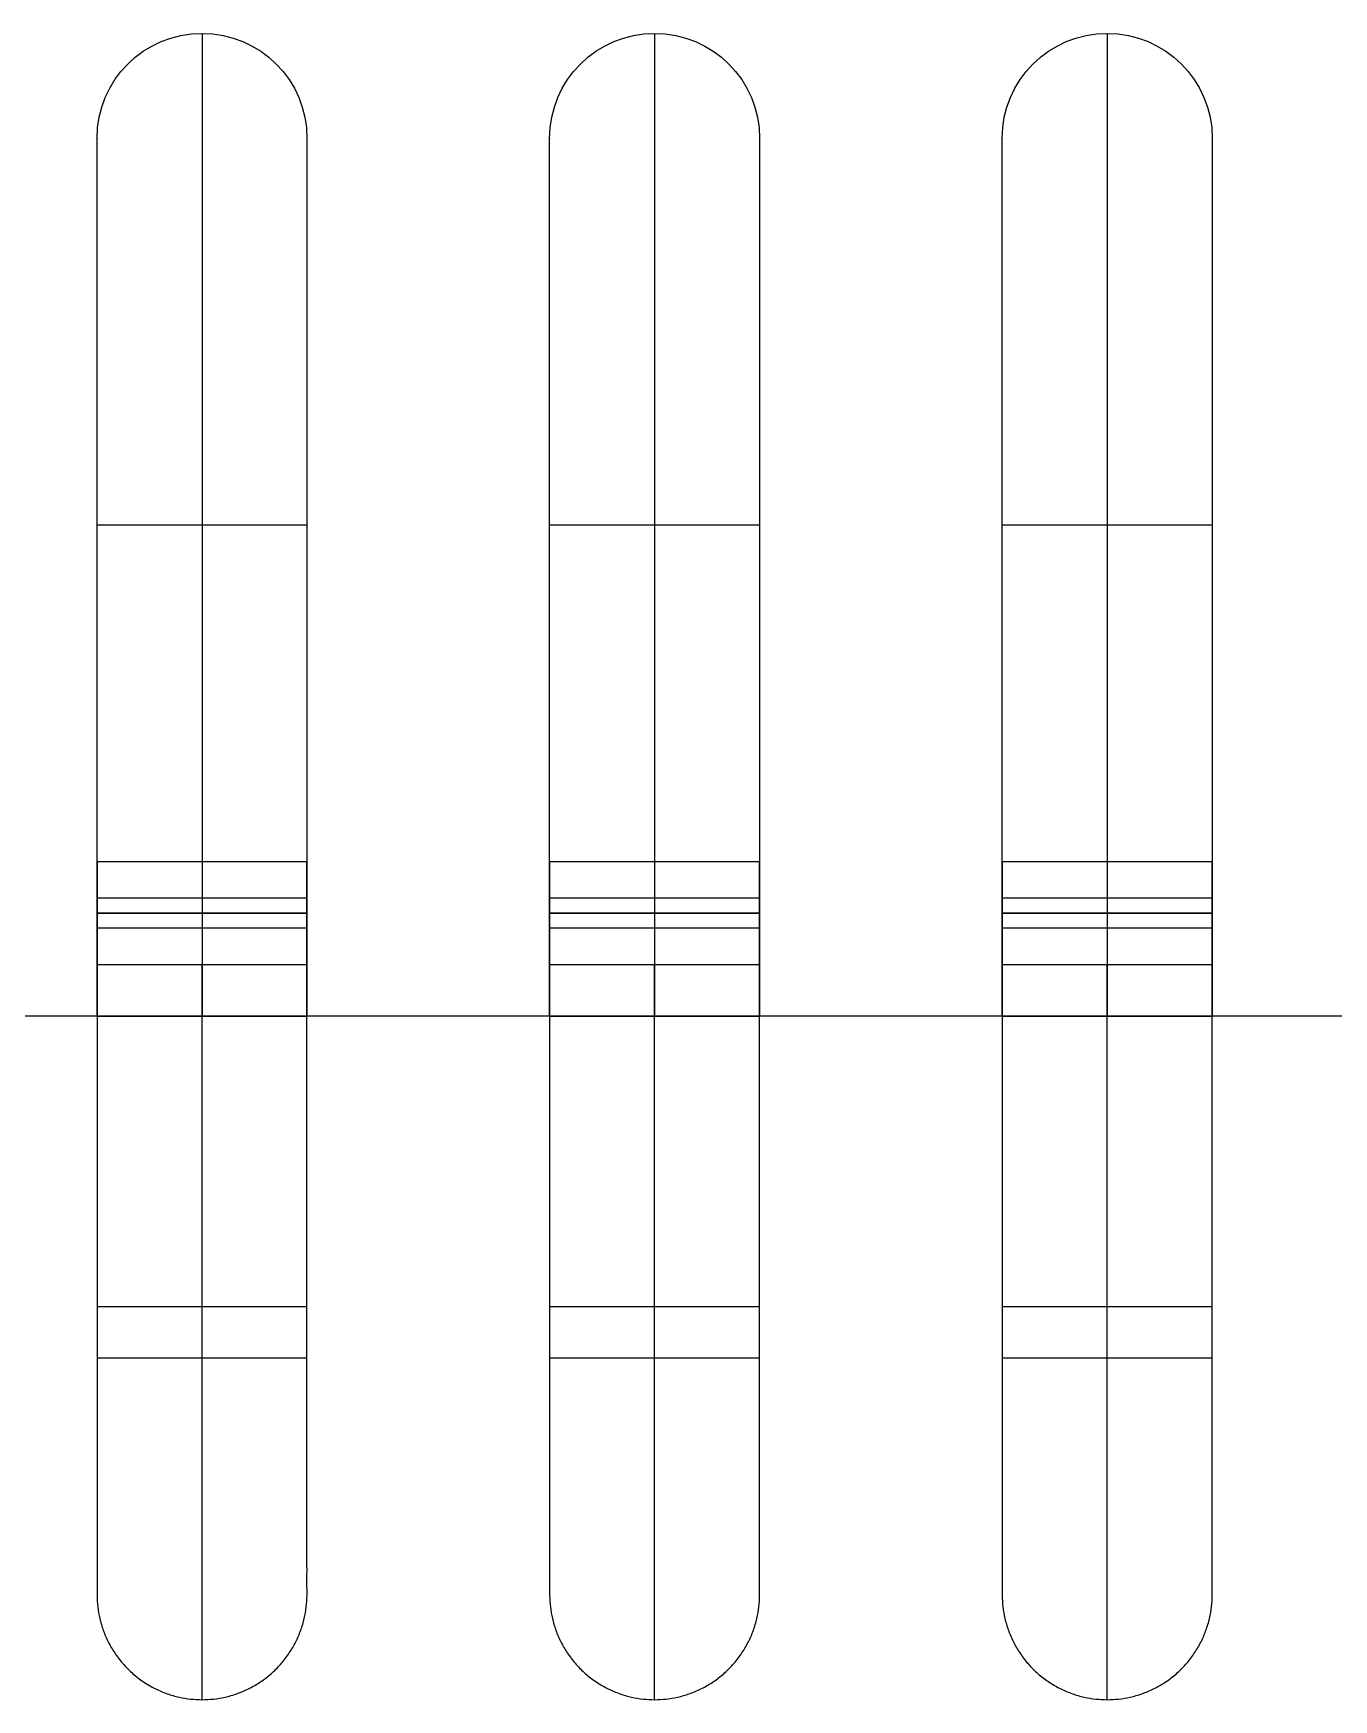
# Model space of a CAD drawing. Header units: millimetres. Extents: x 1.2 to 41.2, y 0.2 to 23.9.
# Drawn here: x 27.782 to 29.048, y 14.368 to 15.989 of the extents above; entities that cross this region are included whole.
import ezdxf

# ---------------------------------------------------------------- set-up
doc = ezdxf.new("R2010")
doc.units = ezdxf.units.MM
doc.layers.add('图层04', color=96, linetype='Continuous', true_color=0x007f00)
doc.layers.add('默认', color=18, linetype='Continuous', true_color=0x000000)

msp = doc.modelspace()

# ---------------------------------------------------------------- linework, layer by layer
at = {"layer": '图层04'}
for points in [[(34.086, 15.0327, 1.6431), (30.586, 15.0327, 1.6431), (27.086, 15.0327, 1.6431)], [(34.086, 15.0327, 2.0472), (30.586, 15.0327, 2.0472), (27.086, 15.0327, 2.0472)], [(34.086, 15.0327, 1.8451), (30.586, 15.0327, 1.8451), (27.086, 15.0327, 1.8451)]]:
    msp.add_open_spline(points, degree=2, dxfattribs=at)
at = {"layer": '默认'}
for p, q in [((27.8444, 15.1328, 1.6504), (27.8444, 15.0327, 1.6504)), ((27.8444, 15.0327, 2.0972), (27.8444, 15.1327, 2.0972)), ((28.0487, 15.0327, 1.6504), (28.0487, 15.1328, 1.6504)), ((28.0487, 15.1327, 2.0972), (28.0487, 15.0327, 2.0972)), ((28.2848, 15.1328, 1.6504), (28.2848, 15.0327, 1.6504)), ((28.2848, 15.0327, 2.0972), (28.2848, 15.1327, 2.0972)), ((28.4891, 15.0327, 1.6504), (28.4891, 15.1328, 1.6504)), ((28.4891, 15.1327, 2.0972), (28.4891, 15.0327, 2.0972)), ((28.7251, 15.1328, 1.6504), (28.7251, 15.0327, 1.6504)), ((28.7251, 15.0327, 2.0972), (28.7251, 15.1327, 2.0972)), ((28.9295, 15.0327, 1.6504), (28.9295, 15.1328, 1.6504)), ((28.9295, 15.1327, 2.0972), (28.9295, 15.0327, 2.0972)), ((27.8444, 15.0828, 1.6004), (27.8444, 15.0827, 1.7004)), ((27.8444, 15.0827, 2.1472), (27.8444, 15.0827, 2.0472)), ((28.0487, 15.0828, 1.7004), (28.0487, 15.0828, 1.6004)), ((28.0487, 15.0827, 2.0472), (28.0487, 15.0827, 2.1472)), ((28.2848, 15.0828, 1.6004), (28.2848, 15.0827, 1.7004)), ((28.2848, 15.0827, 2.1472), (28.2848, 15.0827, 2.0472)), ((28.4891, 15.0828, 1.7004), (28.4891, 15.0828, 1.6004)), ((28.4891, 15.0827, 2.0472), (28.4891, 15.0827, 2.1472)), ((28.7251, 15.0828, 1.6004), (28.7251, 15.0827, 1.7004)), ((28.7251, 15.0827, 2.1472), (28.7251, 15.0827, 2.0472)), ((28.9295, 15.0828, 1.7004), (28.9295, 15.0828, 1.6004)), ((28.9295, 15.0827, 2.0472), (28.9295, 15.0827, 2.1472))]:
    msp.add_line(p, q, dxfattribs=at)
at = {"layer": '默认', "extrusion": (-9.4928e-10, 0.000220476, -1)}
for points in [[(27.8444, 15.1328, 1.6004), (27.8444, 15.384, 1.6004), (27.8444, 15.6352, 1.6005), (27.8444, 15.8865, 1.6005), (27.8444, 15.9429, 1.6006), (27.8901, 15.9886, 1.6006), (27.9466, 15.9886, 1.6006), (28.003, 15.9886, 1.6006), (28.0487, 15.9429, 1.6006), (28.0487, 15.8865, 1.6005), (28.0487, 15.6352, 1.6005), (28.0487, 15.384, 1.6004), (28.0487, 15.1328, 1.6004)], [(28.2848, 15.1328, 1.6004), (28.2848, 15.384, 1.6004), (28.2848, 15.6352, 1.6005), (28.2848, 15.8865, 1.6005), (28.2848, 15.9429, 1.6006), (28.3305, 15.9886, 1.6006), (28.3869, 15.9886, 1.6006), (28.4434, 15.9886, 1.6006), (28.4891, 15.9429, 1.6006), (28.4891, 15.8865, 1.6005), (28.4891, 15.6352, 1.6005), (28.4891, 15.384, 1.6004), (28.4891, 15.1328, 1.6004)], [(28.7251, 15.1328, 1.6004), (28.7251, 15.384, 1.6004), (28.7251, 15.6352, 1.6005), (28.7251, 15.8865, 1.6005), (28.7251, 15.9429, 1.6006), (28.7709, 15.9886, 1.6006), (28.8273, 15.9886, 1.6006), (28.8837, 15.9886, 1.6006), (28.9295, 15.9429, 1.6006), (28.9295, 15.8865, 1.6005), (28.9295, 15.6352, 1.6005), (28.9295, 15.384, 1.6004), (28.9295, 15.1328, 1.6004)]]:
    msp.add_open_spline(points, degree=3, knots=[0.100022, 0.100022, 0.100022, 0.100022, 0.853706, 0.853706, 0.853706, 1.031249, 1.031249, 1.031249, 1.208793, 1.208793, 1.208793, 1.962477, 1.962477, 1.962477, 1.962477], dxfattribs=at)
at = {"layer": '默认', "extrusion": (-2.18096e-15, 0.000220476, -1)}
for points in [[(27.8444, 15.1828, 1.7004), (27.8444, 15.4173, 1.7004), (27.8444, 15.6519, 1.7005), (27.8444, 15.8864, 1.7005), (27.8444, 15.9429, 1.7006), (27.8901, 15.9886, 1.7006), (27.9466, 15.9886, 1.7006), (28.003, 15.9886, 1.7006), (28.0487, 15.9429, 1.7006), (28.0487, 15.8864, 1.7005), (28.0487, 15.6519, 1.7005), (28.0487, 15.4173, 1.7004), (28.0487, 15.1828, 1.7004)], [(28.2848, 15.1828, 1.7004), (28.2848, 15.4173, 1.7004), (28.2848, 15.6519, 1.7005), (28.2848, 15.8864, 1.7005), (28.2848, 15.9429, 1.7006), (28.3305, 15.9886, 1.7006), (28.3869, 15.9886, 1.7006), (28.4434, 15.9886, 1.7006), (28.4891, 15.9429, 1.7006), (28.4891, 15.8864, 1.7005), (28.4891, 15.6519, 1.7005), (28.4891, 15.4173, 1.7004), (28.4891, 15.1828, 1.7004)], [(28.7251, 15.1828, 1.7004), (28.7251, 15.4173, 1.7004), (28.7251, 15.6519, 1.7005), (28.7251, 15.8864, 1.7005), (28.7251, 15.9429, 1.7006), (28.7709, 15.9886, 1.7006), (28.8273, 15.9886, 1.7006), (28.8837, 15.9886, 1.7006), (28.9295, 15.9429, 1.7006), (28.9295, 15.8864, 1.7005), (28.9295, 15.6519, 1.7005), (28.9295, 15.4173, 1.7004), (28.9295, 15.1828, 1.7004)]]:
    msp.add_open_spline(points, degree=3, knots=[0.150033, 0.150033, 0.150033, 0.150033, 0.853706, 0.853706, 0.853706, 1.031249, 1.031249, 1.031249, 1.208793, 1.208793, 1.208793, 1.912466, 1.912466, 1.912466, 1.912466], dxfattribs=at)
at = {"layer": '默认', "extrusion": (-4.74639e-10, 0.000220476, -1)}
for points in [[(27.8444, 15.1328, 1.6504), (27.8444, 15.384, 1.6504), (27.8444, 15.6352, 1.6505), (27.8444, 15.8864, 1.6505), (27.8444, 15.9429, 1.6506), (27.8901, 15.9886, 1.6506), (27.9466, 15.9886, 1.6506), (28.003, 15.9886, 1.6506), (28.0487, 15.9429, 1.6506), (28.0487, 15.8864, 1.6505), (28.0487, 15.6352, 1.6505), (28.0487, 15.384, 1.6504), (28.0487, 15.1328, 1.6504)], [(28.2848, 15.1328, 1.6504), (28.2848, 15.384, 1.6504), (28.2848, 15.6352, 1.6505), (28.2848, 15.8864, 1.6505), (28.2848, 15.9429, 1.6506), (28.3305, 15.9886, 1.6506), (28.3869, 15.9886, 1.6506), (28.4434, 15.9886, 1.6506), (28.4891, 15.9429, 1.6506), (28.4891, 15.8864, 1.6505), (28.4891, 15.6352, 1.6505), (28.4891, 15.384, 1.6504), (28.4891, 15.1328, 1.6504)], [(28.7251, 15.1328, 1.6504), (28.7251, 15.384, 1.6504), (28.7251, 15.6352, 1.6505), (28.7251, 15.8864, 1.6505), (28.7251, 15.9429, 1.6506), (28.7709, 15.9886, 1.6506), (28.8273, 15.9886, 1.6506), (28.8837, 15.9886, 1.6506), (28.9295, 15.9429, 1.6506), (28.9295, 15.8864, 1.6505), (28.9295, 15.6352, 1.6505), (28.9295, 15.384, 1.6504), (28.9295, 15.1328, 1.6504)]]:
    msp.add_open_spline(points, degree=3, knots=[0.100022, 0.100022, 0.100022, 0.100022, 0.853706, 0.853706, 0.853706, 1.031249, 1.031249, 1.031249, 1.208793, 1.208793, 1.208793, 1.962477, 1.962477, 1.962477, 1.962477], dxfattribs=at)
at = {"layer": '默认'}
for points, degree in [([(27.9466, 15.9886, 1.6006), (27.9466, 15.5107, 1.6005), (27.9466, 15.0327, 1.6004)], 2), ([(27.9466, 15.9886, 1.7006), (27.9466, 15.5857, 1.7005), (27.9466, 15.1828, 1.7004)], 2), ([(27.9466, 15.9886, 1.6006), (27.9466, 15.9886, 1.6506), (27.9466, 15.9886, 1.7006)], 2), ([(28.3869, 15.9886, 1.6006), (28.3869, 15.5107, 1.6005), (28.3869, 15.0327, 1.6004)], 2), ([(28.3869, 15.9886, 1.7006), (28.3869, 15.5857, 1.7005), (28.3869, 15.1828, 1.7004)], 2), ([(28.3869, 15.9886, 1.6006), (28.3869, 15.9886, 1.6506), (28.3869, 15.9886, 1.7006)], 2), ([(28.8273, 15.9886, 1.6006), (28.8273, 15.5107, 1.6005), (28.8273, 15.0327, 1.6004)], 2), ([(28.8273, 15.9886, 1.7006), (28.8273, 15.5857, 1.7005), (28.8273, 15.1828, 1.7004)], 2), ([(28.8273, 15.9886, 1.6006), (28.8273, 15.9886, 1.6506), (28.8273, 15.9886, 1.7006)], 2), ([(27.8444, 15.8865, 1.6005), (27.8444, 15.8864, 1.6505), (27.8444, 15.8864, 1.7005)], 2), ([(28.0487, 15.8865, 1.6005), (28.0487, 15.8864, 1.6505), (28.0487, 15.8864, 1.7005)], 2), ([(28.2848, 15.8865, 1.6005), (28.2848, 15.8864, 1.6505), (28.2848, 15.8864, 1.7005)], 2), ([(28.4891, 15.8865, 1.6005), (28.4891, 15.8864, 1.6505), (28.4891, 15.8864, 1.7005)], 2), ([(28.7251, 15.8865, 1.6005), (28.7251, 15.8864, 1.6505), (28.7251, 15.8864, 1.7005)], 2), ([(28.9295, 15.8865, 1.6005), (28.9295, 15.8864, 1.6505), (28.9295, 15.8864, 1.7005)], 2), ([(27.8444, 15.5107, 1.6005), (27.9466, 15.5107, 1.6005), (28.0487, 15.5107, 1.6005)], 2), ([(27.8444, 15.5107, 1.7005), (27.9466, 15.5107, 1.7005), (28.0487, 15.5107, 1.7005)], 2), ([(28.2848, 15.5107, 1.6005), (28.3869, 15.5107, 1.6005), (28.4891, 15.5107, 1.6005)], 2), ([(28.2848, 15.5107, 1.7005), (28.3869, 15.5107, 1.7005), (28.4891, 15.5107, 1.7005)], 2), ([(28.7251, 15.5107, 1.6005), (28.8273, 15.5107, 1.6005), (28.9295, 15.5107, 1.6005)], 2), ([(28.7251, 15.5107, 1.7005), (28.8273, 15.5107, 1.7005), (28.9295, 15.5107, 1.7005)], 2), ([(27.8444, 15.1327, 1.7004), (27.8444, 15.1494, 1.7004), (27.8444, 15.1661, 1.7004), (27.8444, 15.1828, 1.7004)], 3), ([(28.0487, 15.1828, 1.7004), (27.9466, 15.1828, 1.7004), (27.8444, 15.1828, 1.7004)], 2), ([(28.0487, 15.1828, 1.7004), (28.0487, 15.1661, 1.7004), (28.0487, 15.1494, 1.7004), (28.0487, 15.1327, 1.7004)], 3), ([(28.2848, 15.1327, 1.7004), (28.2848, 15.1494, 1.7004), (28.2848, 15.1661, 1.7004), (28.2848, 15.1828, 1.7004)], 3), ([(28.4891, 15.1828, 1.7004), (28.3869, 15.1828, 1.7004), (28.2848, 15.1828, 1.7004)], 2), ([(28.4891, 15.1828, 1.7004), (28.4891, 15.1661, 1.7004), (28.4891, 15.1494, 1.7004), (28.4891, 15.1327, 1.7004)], 3), ([(28.7251, 15.1327, 1.7004), (28.7251, 15.1494, 1.7004), (28.7251, 15.1661, 1.7004), (28.7251, 15.1828, 1.7004)], 3), ([(28.9295, 15.1828, 1.7004), (28.8273, 15.1828, 1.7004), (28.7251, 15.1828, 1.7004)], 2), ([(28.9295, 15.1828, 1.7004), (28.9295, 15.1661, 1.7004), (28.9295, 15.1494, 1.7004), (28.9295, 15.1327, 1.7004)], 3), ([(28.0487, 15.1474, 1.715), (27.9466, 15.1474, 1.715), (27.8444, 15.1474, 1.715)], 2), ([(28.4891, 15.1474, 1.715), (28.3869, 15.1474, 1.715), (28.2848, 15.1474, 1.715)], 2), ([(28.9295, 15.1474, 1.715), (28.8273, 15.1474, 1.715), (28.7251, 15.1474, 1.715)], 2), ([(27.8444, 15.0327, 1.6004), (27.8444, 15.0661, 1.6004), (27.8444, 15.0994, 1.6004), (27.8444, 15.1328, 1.6004)], 3), ([(27.8444, 15.1327, 1.7004), (27.8444, 15.1328, 1.6504), (27.8444, 15.1328, 1.6004)], 2), ([(27.8444, 15.1327, 2.0472), (27.8444, 15.1327, 2.0722), (27.8444, 15.1327, 2.0972)], 2), ([(27.8444, 15.1327, 1.7004), (27.8444, 15.1327, 1.7254), (27.8444, 15.1327, 1.7504)], 2), ([(27.8444, 15.0327, 2.0472), (27.8444, 15.0827, 2.0472), (27.8444, 15.1327, 2.0472)], 2), ([(27.8444, 15.1327, 1.7004), (27.8444, 15.0827, 1.7004), (27.8444, 15.0327, 1.7004)], 2), ([(28.0487, 15.1327, 2.0972), (27.9466, 15.1327, 2.0972), (27.8444, 15.1327, 2.0972)], 2), ([(28.0487, 15.1327, 1.7504), (27.9466, 15.1327, 1.7504), (27.8444, 15.1327, 1.7504)], 2), ([(27.8444, 15.1327, 1.7504), (27.8444, 15.1327, 1.8988), (27.8444, 15.1327, 2.0472)], 2), ([(27.8444, 15.0327, 1.8738), (27.8444, 15.0827, 1.8738), (27.8444, 15.1327, 1.8738)], 2), ([(27.8444, 15.1327, 1.8738), (27.9466, 15.1327, 1.8738), (28.0487, 15.1327, 1.8738)], 2), ([(27.9466, 15.1327, 2.0972), (27.9466, 15.1327, 1.9238), (27.9466, 15.1327, 1.7504)], 2), ([(28.0487, 15.1328, 1.6004), (28.0487, 15.1328, 1.6504), (28.0487, 15.1327, 1.7004)], 2), ([(28.0487, 15.1328, 1.6004), (28.0487, 15.0994, 1.6004), (28.0487, 15.0661, 1.6004), (28.0487, 15.0327, 1.6004)], 3), ([(28.0487, 15.1327, 2.0472), (28.0487, 15.1327, 1.8988), (28.0487, 15.1327, 1.7504)], 2), ([(28.0487, 15.0327, 1.7004), (28.0487, 15.0827, 1.7004), (28.0487, 15.1327, 1.7004)], 2), ([(28.0487, 15.1327, 2.0472), (28.0487, 15.0827, 2.0472), (28.0487, 15.0327, 2.0472)], 2), ([(28.0487, 15.1327, 2.0972), (28.0487, 15.1327, 2.0722), (28.0487, 15.1327, 2.0472)], 2), ([(28.0487, 15.1327, 1.7504), (28.0487, 15.1327, 1.7254), (28.0487, 15.1327, 1.7004)], 2), ([(28.0487, 15.0327, 1.8738), (28.0487, 15.0827, 1.8738), (28.0487, 15.1327, 1.8738)], 2), ([(28.2848, 15.0327, 1.6004), (28.2848, 15.0661, 1.6004), (28.2848, 15.0994, 1.6004), (28.2848, 15.1328, 1.6004)], 3), ([(28.2848, 15.1327, 1.7004), (28.2848, 15.1328, 1.6504), (28.2848, 15.1328, 1.6004)], 2), ([(28.2848, 15.1327, 2.0472), (28.2848, 15.1327, 2.0722), (28.2848, 15.1327, 2.0972)], 2), ([(28.2848, 15.1327, 1.7004), (28.2848, 15.1327, 1.7254), (28.2848, 15.1327, 1.7504)], 2), ([(28.2848, 15.0327, 2.0472), (28.2848, 15.0827, 2.0472), (28.2848, 15.1327, 2.0472)], 2), ([(28.2848, 15.1327, 1.7004), (28.2848, 15.0827, 1.7004), (28.2848, 15.0327, 1.7004)], 2), ([(28.4891, 15.1327, 2.0972), (28.3869, 15.1327, 2.0972), (28.2848, 15.1327, 2.0972)], 2), ([(28.4891, 15.1327, 1.7504), (28.3869, 15.1327, 1.7504), (28.2848, 15.1327, 1.7504)], 2), ([(28.2848, 15.1327, 1.7504), (28.2848, 15.1327, 1.8988), (28.2848, 15.1327, 2.0472)], 2), ([(28.2848, 15.0327, 1.8738), (28.2848, 15.0827, 1.8738), (28.2848, 15.1327, 1.8738)], 2), ([(28.2848, 15.1327, 1.8738), (28.3869, 15.1327, 1.8738), (28.4891, 15.1327, 1.8738)], 2), ([(28.3869, 15.1327, 2.0972), (28.3869, 15.1327, 1.9238), (28.3869, 15.1327, 1.7504)], 2), ([(28.4891, 15.1328, 1.6004), (28.4891, 15.1328, 1.6504), (28.4891, 15.1327, 1.7004)], 2), ([(28.4891, 15.1328, 1.6004), (28.4891, 15.0994, 1.6004), (28.4891, 15.0661, 1.6004), (28.4891, 15.0327, 1.6004)], 3), ([(28.4891, 15.1327, 2.0472), (28.4891, 15.1327, 1.8988), (28.4891, 15.1327, 1.7504)], 2), ([(28.4891, 15.0327, 1.7004), (28.4891, 15.0827, 1.7004), (28.4891, 15.1327, 1.7004)], 2), ([(28.4891, 15.1327, 2.0472), (28.4891, 15.0827, 2.0472), (28.4891, 15.0327, 2.0472)], 2), ([(28.4891, 15.1327, 2.0972), (28.4891, 15.1327, 2.0722), (28.4891, 15.1327, 2.0472)], 2), ([(28.4891, 15.1327, 1.7504), (28.4891, 15.1327, 1.7254), (28.4891, 15.1327, 1.7004)], 2), ([(28.4891, 15.0327, 1.8738), (28.4891, 15.0827, 1.8738), (28.4891, 15.1327, 1.8738)], 2), ([(28.7251, 15.0327, 1.6004), (28.7251, 15.0661, 1.6004), (28.7251, 15.0994, 1.6004), (28.7251, 15.1328, 1.6004)], 3), ([(28.7251, 15.1327, 1.7004), (28.7251, 15.1328, 1.6504), (28.7251, 15.1328, 1.6004)], 2), ([(28.7251, 15.1327, 2.0472), (28.7251, 15.1327, 2.0722), (28.7251, 15.1327, 2.0972)], 2), ([(28.7251, 15.1327, 1.7004), (28.7251, 15.1327, 1.7254), (28.7251, 15.1327, 1.7504)], 2), ([(28.7251, 15.0327, 2.0472), (28.7251, 15.0827, 2.0472), (28.7251, 15.1327, 2.0472)], 2), ([(28.7251, 15.1327, 1.7004), (28.7251, 15.0827, 1.7004), (28.7251, 15.0327, 1.7004)], 2), ([(28.9295, 15.1327, 2.0972), (28.8273, 15.1327, 2.0972), (28.7251, 15.1327, 2.0972)], 2), ([(28.9295, 15.1327, 1.7504), (28.8273, 15.1327, 1.7504), (28.7251, 15.1327, 1.7504)], 2), ([(28.7251, 15.1327, 1.7504), (28.7251, 15.1327, 1.8988), (28.7251, 15.1327, 2.0472)], 2), ([(28.7251, 15.0327, 1.8738), (28.7251, 15.0827, 1.8738), (28.7251, 15.1327, 1.8738)], 2), ([(28.7251, 15.1327, 1.8738), (28.8273, 15.1327, 1.8738), (28.9295, 15.1327, 1.8738)], 2), ([(28.8273, 15.1327, 2.0972), (28.8273, 15.1327, 1.9238), (28.8273, 15.1327, 1.7504)], 2), ([(28.9295, 15.1328, 1.6004), (28.9295, 15.1328, 1.6504), (28.9295, 15.1327, 1.7004)], 2), ([(28.9295, 15.1328, 1.6004), (28.9295, 15.0994, 1.6004), (28.9295, 15.0661, 1.6004), (28.9295, 15.0327, 1.6004)], 3), ([(28.9295, 15.1327, 2.0472), (28.9295, 15.1327, 1.8988), (28.9295, 15.1327, 1.7504)], 2), ([(28.9295, 15.0327, 1.7004), (28.9295, 15.0827, 1.7004), (28.9295, 15.1327, 1.7004)], 2), ([(28.9295, 15.1327, 2.0472), (28.9295, 15.0827, 2.0472), (28.9295, 15.0327, 2.0472)], 2), ([(28.9295, 15.1327, 2.0972), (28.9295, 15.1327, 2.0722), (28.9295, 15.1327, 2.0472)], 2), ([(28.9295, 15.1327, 1.7504), (28.9295, 15.1327, 1.7254), (28.9295, 15.1327, 1.7004)], 2), ([(28.9295, 15.0327, 1.8738), (28.9295, 15.0827, 1.8738), (28.9295, 15.1327, 1.8738)], 2), ([(28.0487, 15.1181, 2.1325), (27.9466, 15.1181, 2.1325), (27.8444, 15.1181, 2.1325)], 2), ([(28.4891, 15.1181, 2.1325), (28.3869, 15.1181, 2.1325), (28.2848, 15.1181, 2.1325)], 2), ([(28.9295, 15.1181, 2.1325), (28.8273, 15.1181, 2.1325), (28.7251, 15.1181, 2.1325)], 2), ([(27.8444, 15.0827, 2.1472), (27.8444, 15.0577, 2.1472), (27.8444, 15.0327, 2.1472)], 2), ([(28.0487, 15.0827, 2.1472), (27.9466, 15.0827, 2.1472), (27.8444, 15.0827, 2.1472)], 2), ([(27.8444, 15.0827, 1.7004), (27.8444, 15.0827, 1.8738), (27.8444, 15.0827, 2.0472)], 2), ([(27.9466, 14.3678, 2.1472), (27.9466, 14.7253, 2.1472), (27.9466, 15.0827, 2.1472)], 2), ([(28.0487, 15.0327, 2.1472), (28.0487, 15.0577, 2.1472), (28.0487, 15.0827, 2.1472)], 2), ([(28.0487, 15.0827, 2.0472), (28.0487, 15.0827, 1.8738), (28.0487, 15.0827, 1.7004)], 2), ([(28.2848, 15.0827, 2.1472), (28.2848, 15.0577, 2.1472), (28.2848, 15.0327, 2.1472)], 2), ([(28.4891, 15.0827, 2.1472), (28.3869, 15.0827, 2.1472), (28.2848, 15.0827, 2.1472)], 2), ([(28.2848, 15.0827, 1.7004), (28.2848, 15.0827, 1.8738), (28.2848, 15.0827, 2.0472)], 2), ([(28.3869, 14.3678, 2.1472), (28.3869, 14.7253, 2.1472), (28.3869, 15.0827, 2.1472)], 2), ([(28.4891, 15.0327, 2.1472), (28.4891, 15.0577, 2.1472), (28.4891, 15.0827, 2.1472)], 2), ([(28.4891, 15.0827, 2.0472), (28.4891, 15.0827, 1.8738), (28.4891, 15.0827, 1.7004)], 2), ([(28.7251, 15.0827, 2.1472), (28.7251, 15.0577, 2.1472), (28.7251, 15.0327, 2.1472)], 2), ([(28.9295, 15.0827, 2.1472), (28.8273, 15.0827, 2.1472), (28.7251, 15.0827, 2.1472)], 2), ([(28.7251, 15.0827, 1.7004), (28.7251, 15.0827, 1.8738), (28.7251, 15.0827, 2.0472)], 2), ([(28.8273, 14.3678, 2.1472), (28.8273, 14.7253, 2.1472), (28.8273, 15.0827, 2.1472)], 2), ([(28.9295, 15.0327, 2.1472), (28.9295, 15.0577, 2.1472), (28.9295, 15.0827, 2.1472)], 2), ([(28.9295, 15.0827, 2.0472), (28.9295, 15.0827, 1.8738), (28.9295, 15.0827, 1.7004)], 2), ([(27.8444, 15.0327, 1.6004), (27.8444, 15.0327, 1.6504), (27.8444, 15.0327, 1.7004)], 2), ([(27.8444, 15.0327, 2.0472), (27.9466, 15.0327, 2.0472), (28.0487, 15.0327, 2.0472)], 2), ([(28.0487, 15.0327, 1.6004), (27.9466, 15.0327, 1.6004), (27.8444, 15.0327, 1.6004)], 2), ([(27.8444, 15.0327, 1.7004), (27.8444, 15.0327, 1.8738), (27.8444, 15.0327, 2.0472)], 2), ([(27.8444, 15.0327, 2.1472), (27.8444, 15.0327, 2.0972), (27.8444, 15.0327, 2.0472)], 2), ([(27.8444, 15.0327, 1.8238), (27.9466, 15.0327, 1.8238), (28.0487, 15.0327, 1.8238)], 2), ([(27.9466, 15.0327, 2.0472), (27.9466, 15.0327, 1.8238), (27.9466, 15.0327, 1.6004)], 2), ([(27.9466, 14.3678, 2.0472), (27.9466, 14.7003, 2.0472), (27.9466, 15.0327, 2.0472)], 2), ([(28.0487, 15.0327, 1.7004), (28.0487, 15.0327, 1.6504), (28.0487, 15.0327, 1.6004)], 2), ([(28.0487, 15.0327, 2.0472), (28.0487, 15.0327, 1.8738), (28.0487, 15.0327, 1.7004)], 2), ([(28.0487, 15.0327, 2.0472), (28.0487, 15.0327, 2.0972), (28.0487, 15.0327, 2.1472)], 2), ([(28.2848, 15.0327, 1.6004), (28.2848, 15.0327, 1.6504), (28.2848, 15.0327, 1.7004)], 2), ([(28.2848, 15.0327, 2.0472), (28.3869, 15.0327, 2.0472), (28.4891, 15.0327, 2.0472)], 2), ([(28.4891, 15.0327, 1.6004), (28.3869, 15.0327, 1.6004), (28.2848, 15.0327, 1.6004)], 2), ([(28.2848, 15.0327, 1.7004), (28.2848, 15.0327, 1.8738), (28.2848, 15.0327, 2.0472)], 2), ([(28.2848, 15.0327, 2.1472), (28.2848, 15.0327, 2.0972), (28.2848, 15.0327, 2.0472)], 2), ([(28.2848, 15.0327, 1.8238), (28.3869, 15.0327, 1.8238), (28.4891, 15.0327, 1.8238)], 2), ([(28.3869, 15.0327, 2.0472), (28.3869, 15.0327, 1.8238), (28.3869, 15.0327, 1.6004)], 2), ([(28.3869, 14.3678, 2.0472), (28.3869, 14.7003, 2.0472), (28.3869, 15.0327, 2.0472)], 2), ([(28.4891, 15.0327, 1.7004), (28.4891, 15.0327, 1.6504), (28.4891, 15.0327, 1.6004)], 2), ([(28.4891, 15.0327, 2.0472), (28.4891, 15.0327, 1.8738), (28.4891, 15.0327, 1.7004)], 2), ([(28.4891, 15.0327, 2.0472), (28.4891, 15.0327, 2.0972), (28.4891, 15.0327, 2.1472)], 2), ([(28.7251, 15.0327, 1.6004), (28.7251, 15.0327, 1.6504), (28.7251, 15.0327, 1.7004)], 2), ([(28.7251, 15.0327, 2.0472), (28.8273, 15.0327, 2.0472), (28.9295, 15.0327, 2.0472)], 2), ([(28.9295, 15.0327, 1.6004), (28.8273, 15.0327, 1.6004), (28.7251, 15.0327, 1.6004)], 2), ([(28.7251, 15.0327, 1.7004), (28.7251, 15.0327, 1.8738), (28.7251, 15.0327, 2.0472)], 2), ([(28.7251, 15.0327, 2.1472), (28.7251, 15.0327, 2.0972), (28.7251, 15.0327, 2.0472)], 2), ([(28.7251, 15.0327, 1.8238), (28.8273, 15.0327, 1.8238), (28.9295, 15.0327, 1.8238)], 2), ([(28.8273, 15.0327, 2.0472), (28.8273, 15.0327, 1.8238), (28.8273, 15.0327, 1.6004)], 2), ([(28.8273, 14.3678, 2.0472), (28.8273, 14.7003, 2.0472), (28.8273, 15.0327, 2.0472)], 2), ([(28.9295, 15.0327, 1.7004), (28.9295, 15.0327, 1.6504), (28.9295, 15.0327, 1.6004)], 2), ([(28.9295, 15.0327, 2.0472), (28.9295, 15.0327, 1.8738), (28.9295, 15.0327, 1.7004)], 2), ([(28.9295, 15.0327, 2.0472), (28.9295, 15.0327, 2.0972), (28.9295, 15.0327, 2.1472)], 2), ([(27.8444, 14.7503, 2.1472), (27.9466, 14.7503, 2.1472), (28.0487, 14.7503, 2.1472)], 2), ([(28.2848, 14.7503, 2.1472), (28.3869, 14.7503, 2.1472), (28.4891, 14.7503, 2.1472)], 2), ([(28.7251, 14.7503, 2.1472), (28.8273, 14.7503, 2.1472), (28.9295, 14.7503, 2.1472)], 2), ([(27.8444, 14.7003, 2.0472), (27.9466, 14.7003, 2.0472), (28.0487, 14.7003, 2.0472)], 2), ([(28.2848, 14.7003, 2.0472), (28.3869, 14.7003, 2.0472), (28.4891, 14.7003, 2.0472)], 2), ([(28.7251, 14.7003, 2.0472), (28.8273, 14.7003, 2.0472), (28.9295, 14.7003, 2.0472)], 2), ([(27.8444, 14.47, 2.0472), (27.8444, 14.47, 2.0972), (27.8444, 14.47, 2.1472)], 2), ([(28.0487, 14.47, 2.0472), (28.0487, 14.47, 2.0972), (28.0487, 14.47, 2.1472)], 2), ([(28.2848, 14.47, 2.0472), (28.2848, 14.47, 2.0972), (28.2848, 14.47, 2.1472)], 2), ([(28.4891, 14.47, 2.0472), (28.4891, 14.47, 2.0972), (28.4891, 14.47, 2.1472)], 2), ([(28.7251, 14.47, 2.0472), (28.7251, 14.47, 2.0972), (28.7251, 14.47, 2.1472)], 2), ([(28.9295, 14.47, 2.0472), (28.9295, 14.47, 2.0972), (28.9295, 14.47, 2.1472)], 2), ([(27.9466, 14.3678, 2.0472), (27.9466, 14.3678, 2.0972), (27.9466, 14.3678, 2.1472)], 2), ([(28.3869, 14.3678, 2.0472), (28.3869, 14.3678, 2.0972), (28.3869, 14.3678, 2.1472)], 2), ([(28.8273, 14.3678, 2.0472), (28.8273, 14.3678, 2.0972), (28.8273, 14.3678, 2.1472)], 2)]:
    msp.add_open_spline(points, degree=degree, dxfattribs=at)
at = {"layer": '默认', "extrusion": (-1, -2.98309e-12, -2.41531e-12)}
msp.add_rational_spline([(27.8444, 15.1828, 1.7004), (27.8444, 15.1327, 1.7004), (27.8444, 15.1327, 1.7504)], [1, 0.707028826879, 1], degree=2, dxfattribs=at)
at = {"layer": '默认', "extrusion": (-1, -3.97757e-12, -2.69947e-12)}
for points in [[(27.9466, 15.1828, 1.7004), (27.9466, 15.1327, 1.7004), (27.9466, 15.1327, 1.7504)], [(28.3869, 15.1828, 1.7004), (28.3869, 15.1327, 1.7004), (28.3869, 15.1327, 1.7504)]]:
    msp.add_rational_spline(points, [1, 0.707028826879, 1], degree=2, dxfattribs=at)
at = {"layer": '默认', "extrusion": (-1, -4.40355e-12, -3.83608e-12)}
msp.add_rational_spline([(28.0487, 15.1327, 1.7504), (28.0487, 15.1327, 1.7004), (28.0487, 15.1828, 1.7004)], [1, 0.707028826879, 1], degree=2, dxfattribs=at)
at = {"layer": '默认', "extrusion": (-1, -2.91207e-12, -2.34427e-12)}
for points in [[(28.2848, 15.1828, 1.7004), (28.2848, 15.1327, 1.7004), (28.2848, 15.1327, 1.7504)], [(28.7251, 15.1828, 1.7004), (28.7251, 15.1327, 1.7004), (28.7251, 15.1327, 1.7504)]]:
    msp.add_rational_spline(points, [1, 0.707028826879, 1], degree=2, dxfattribs=at)
at = {"layer": '默认', "extrusion": (-1, -4.47457e-12, -3.90712e-12)}
msp.add_rational_spline([(28.4891, 15.1327, 1.7504), (28.4891, 15.1327, 1.7004), (28.4891, 15.1828, 1.7004)], [1, 0.707028826879, 1], degree=2, dxfattribs=at)
at = {"layer": '默认', "extrusion": (-1, -4.04859e-12, -2.77051e-12)}
msp.add_rational_spline([(28.8273, 15.1828, 1.7004), (28.8273, 15.1327, 1.7004), (28.8273, 15.1327, 1.7504)], [1, 0.707028826879, 1], degree=2, dxfattribs=at)
at = {"layer": '默认', "extrusion": (-1, -4.11946e-12, -3.55193e-12)}
msp.add_rational_spline([(28.9295, 15.1327, 1.7504), (28.9295, 15.1327, 1.7004), (28.9295, 15.1828, 1.7004)], [1, 0.707028826879, 1], degree=2, dxfattribs=at)
at = {"layer": '默认', "extrusion": (1, -9.9476e-13, -1.56319e-12)}
for points in [[(27.8444, 15.1327, 2.0972), (27.8444, 15.1327, 2.1472), (27.8444, 15.0827, 2.1472)], [(28.0487, 15.0827, 2.1472), (28.0487, 15.1327, 2.1472), (28.0487, 15.1327, 2.0972)]]:
    msp.add_rational_spline(points, [1, 0.707106781186, 1], degree=2, dxfattribs=at)
at = {"layer": '默认', "extrusion": (1, -7.10543e-14, -1.63425e-12)}
msp.add_rational_spline([(27.9466, 15.1327, 2.0972), (27.9466, 15.1327, 2.1472), (27.9466, 15.0827, 2.1472)], [1, 0.707106781186, 1], degree=2, dxfattribs=at)
at = {"layer": '默认', "extrusion": (1, -7.10543e-13, -1.27898e-12)}
msp.add_rational_spline([(28.2848, 15.1327, 2.0972), (28.2848, 15.1327, 2.1472), (28.2848, 15.0827, 2.1472)], [1, 0.707106781186, 1], degree=2, dxfattribs=at)
at = {"layer": '默认', "extrusion": (1, 2.84217e-13, -1.27898e-12)}
msp.add_rational_spline([(28.3869, 15.1327, 2.0972), (28.3869, 15.1327, 2.1472), (28.3869, 15.0827, 2.1472)], [1, 0.707106781186, 1], degree=2, dxfattribs=at)
at = {"layer": '默认', "extrusion": (1, -9.23706e-13, -1.49214e-12)}
for points in [[(28.4891, 15.0827, 2.1472), (28.4891, 15.1327, 2.1472), (28.4891, 15.1327, 2.0972)], [(28.9295, 15.0827, 2.1472), (28.9295, 15.1327, 2.1472), (28.9295, 15.1327, 2.0972)]]:
    msp.add_rational_spline(points, [1, 0.707106781186, 1], degree=2, dxfattribs=at)
at = {"layer": '默认', "extrusion": (1, -7.81597e-13, -1.35003e-12)}
msp.add_rational_spline([(28.7251, 15.1327, 2.0972), (28.7251, 15.1327, 2.1472), (28.7251, 15.0827, 2.1472)], [1, 0.707106781186, 1], degree=2, dxfattribs=at)
at = {"layer": '默认', "extrusion": (1, 7.10543e-14, -1.49214e-12)}
msp.add_rational_spline([(28.8273, 15.1327, 2.0972), (28.8273, 15.1327, 2.1472), (28.8273, 15.0827, 2.1472)], [1, 0.707106781186, 1], degree=2, dxfattribs=at)
at = {"layer": '默认'}
for points in [[(27.8444, 15.0327, 2.0472), (27.8444, 14.7514, 2.0472), (27.8444, 14.47, 2.0472), (27.8444, 14.3678, 2.0472), (27.9466, 14.3678, 2.0472), (28.0487, 14.3678, 2.0472), (28.0487, 14.47, 2.0472), (28.0487, 14.7514, 2.0472), (28.0487, 15.0327, 2.0472)], [(27.8444, 15.0327, 2.1472), (27.8444, 14.7514, 2.1472), (27.8444, 14.47, 2.1472), (27.8444, 14.3678, 2.1472), (27.9466, 14.3678, 2.1472), (28.0487, 14.3678, 2.1472), (28.0487, 14.47, 2.1472), (28.0487, 14.7514, 2.1472), (28.0487, 15.0327, 2.1472)], [(27.8444, 15.0327, 2.0972), (27.8444, 14.7514, 2.0972), (27.8444, 14.47, 2.0972), (27.8444, 14.3678, 2.0972), (27.9466, 14.3678, 2.0972), (28.0487, 14.3678, 2.0972), (28.0487, 14.47, 2.0972), (28.0487, 14.7514, 2.0972), (28.0487, 15.0327, 2.0972)], [(28.2848, 15.0327, 2.0472), (28.2848, 14.7514, 2.0472), (28.2848, 14.47, 2.0472), (28.2848, 14.3678, 2.0472), (28.3869, 14.3678, 2.0472), (28.4891, 14.3678, 2.0472), (28.4891, 14.47, 2.0472), (28.4891, 14.7514, 2.0472), (28.4891, 15.0327, 2.0472)], [(28.2848, 15.0327, 2.1472), (28.2848, 14.7514, 2.1472), (28.2848, 14.47, 2.1472), (28.2848, 14.3678, 2.1472), (28.3869, 14.3678, 2.1472), (28.4891, 14.3678, 2.1472), (28.4891, 14.47, 2.1472), (28.4891, 14.7514, 2.1472), (28.4891, 15.0327, 2.1472)], [(28.2848, 15.0327, 2.0972), (28.2848, 14.7514, 2.0972), (28.2848, 14.47, 2.0972), (28.2848, 14.3678, 2.0972), (28.3869, 14.3678, 2.0972), (28.4891, 14.3678, 2.0972), (28.4891, 14.47, 2.0972), (28.4891, 14.7514, 2.0972), (28.4891, 15.0327, 2.0972)], [(28.7251, 15.0327, 2.0472), (28.7251, 14.7514, 2.0472), (28.7251, 14.47, 2.0472), (28.7251, 14.3678, 2.0472), (28.8273, 14.3678, 2.0472), (28.9295, 14.3678, 2.0472), (28.9295, 14.47, 2.0472), (28.9295, 14.7514, 2.0472), (28.9295, 15.0327, 2.0472)], [(28.7251, 15.0327, 2.1472), (28.7251, 14.7514, 2.1472), (28.7251, 14.47, 2.1472), (28.7251, 14.3678, 2.1472), (28.8273, 14.3678, 2.1472), (28.9295, 14.3678, 2.1472), (28.9295, 14.47, 2.1472), (28.9295, 14.7514, 2.1472), (28.9295, 15.0327, 2.1472)], [(28.7251, 15.0327, 2.0972), (28.7251, 14.7514, 2.0972), (28.7251, 14.47, 2.0972), (28.7251, 14.3678, 2.0972), (28.8273, 14.3678, 2.0972), (28.9295, 14.3678, 2.0972), (28.9295, 14.47, 2.0972), (28.9295, 14.7514, 2.0972), (28.9295, 15.0327, 2.0972)]]:
    msp.add_rational_spline(points, [1, 1, 1, 0.707106781186, 1, 0.707106781186, 1, 1, 1], degree=2, knots=[0, 0, 0, 0.562778, 0.562778, 0.723265, 0.723265, 0.883753, 0.883753, 1.446531, 1.446531, 1.446531], dxfattribs=at)

doc.saveas('drawing.dxf')
